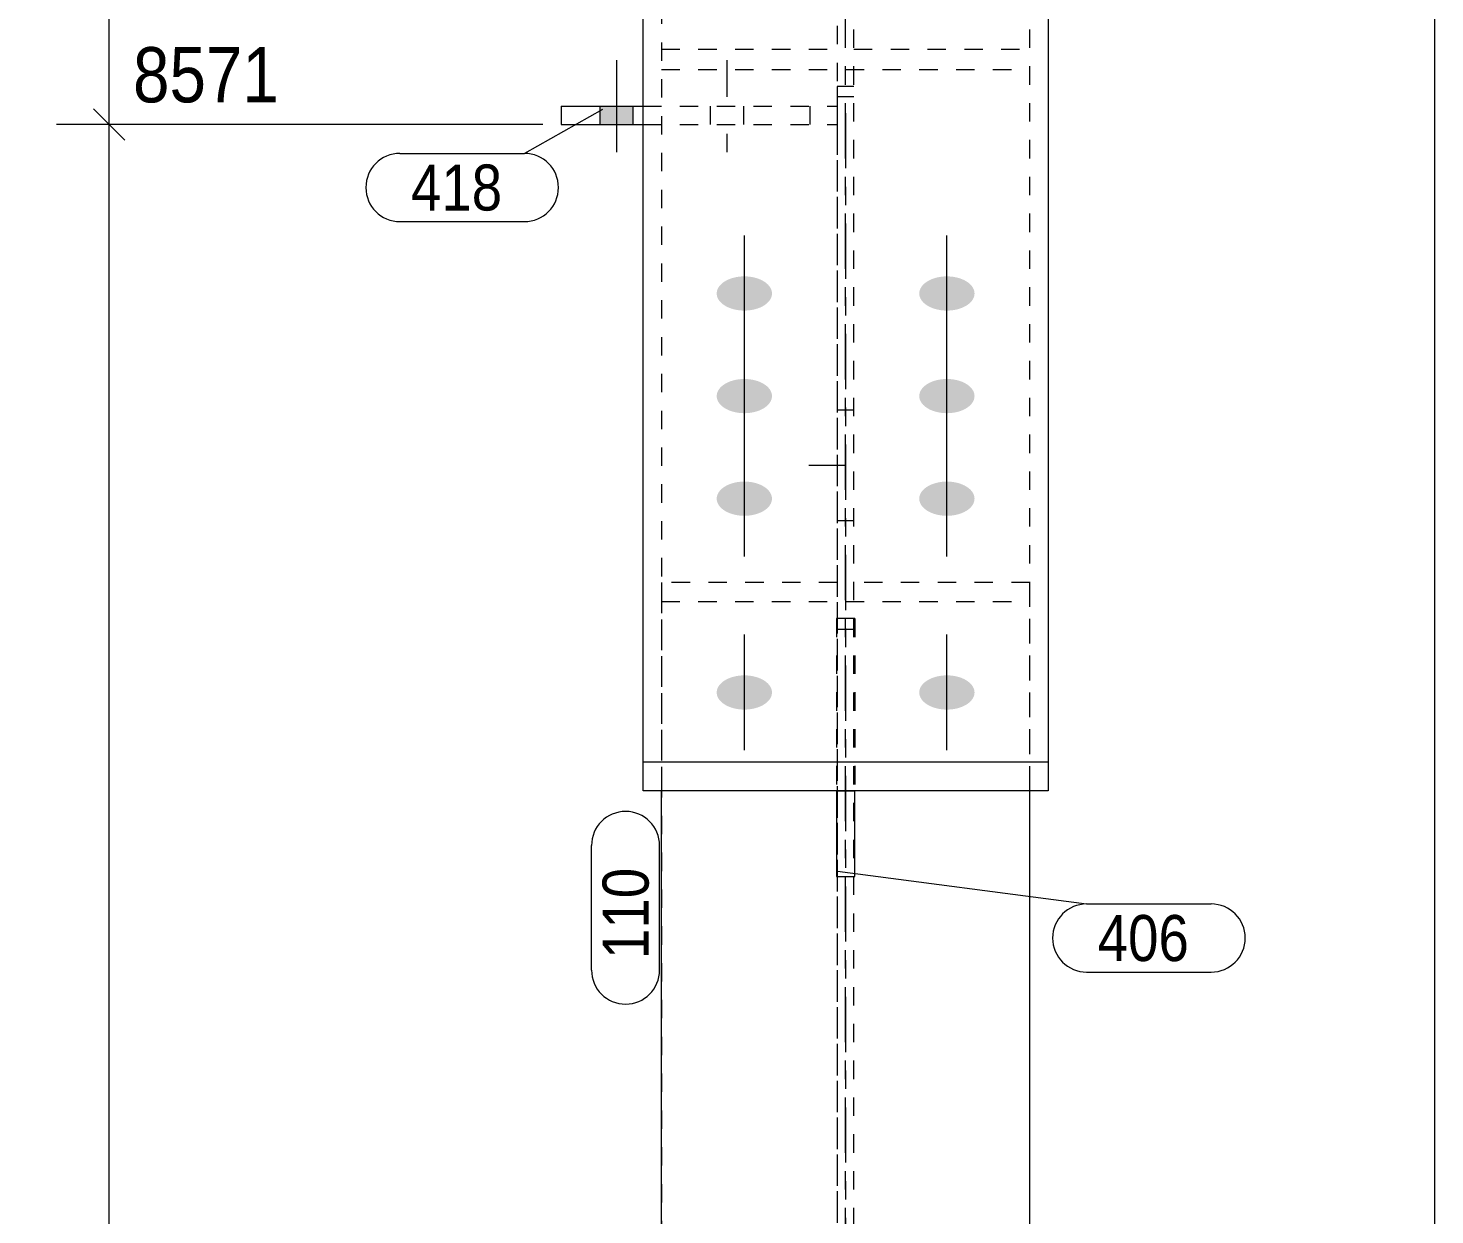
# Model space of a CAD drawing. Header units: millimetres. Extents: x 2 to 579, y 1 to 825.
# Drawn here: x 71.6 to 148, y 626.7 to 691.2 of the extents above; entities that cross this region are included whole.
import ezdxf

# ---------------------------------------------------------------- set-up
doc = ezdxf.new("R2010")
doc.units = ezdxf.units.MM
for name, pattern in [('XKITLINE00', [0]), ('XKITLINE01', [4, 1, -1, 1, -1]), ('XKITLINE02', [4, 2, -2]), ('XKITLINE03', [6, 3, -1, 1, -1])]:
    doc.linetypes.add(name, pattern=pattern)
for name, color, linetype, lineweight in [('Bolt', 3, 'Continuous', 0), ('Dimensions', 7, 'Continuous', 0), ('Part', 2, 'Continuous', 0), ('PartMark', 7, 'Continuous', 0)]:
    doc.layers.add(name, color=color, linetype=linetype, lineweight=lineweight)
doc.styles.add('ARIAL', font='ARIAL.TTF')

# ---------------------------------------------------------------- blocks, each defined once
blk = doc.blocks.new('*A20')
at = {"layer": 'Bolt'}
for points in [[(110.444, 675.848), (110.407, 675.849), (110.371, 675.85), (110.334, 675.852), (110.297, 675.855), (110.261, 675.858), (110.224, 675.861), (110.188, 675.866), (110.152, 675.87), (110.116, 675.876), (110.081, 675.881), (110.046, 675.888), (110.01, 675.895), (109.976, 675.902), (109.941, 675.91), (109.907, 675.919), (109.873, 675.927), (109.84, 675.937), (109.807, 675.947), (109.774, 675.957), (109.742, 675.968), (109.71, 675.98), (109.678, 675.992), (109.648, 676.004), (109.617, 676.017), (109.587, 676.031), (109.558, 676.044), (109.529, 676.059), (109.501, 676.073), (109.474, 676.088), (109.447, 676.104), (109.42, 676.12), (109.395, 676.136), (109.37, 676.153), (109.345, 676.17), (109.321, 676.187), (109.298, 676.205), (109.276, 676.223), (109.255, 676.242), (109.234, 676.261), (109.214, 676.28), (109.194, 676.299), (109.176, 676.319), (109.158, 676.339), (109.141, 676.359), (109.125, 676.379), (109.11, 676.4), (109.095, 676.421), (109.081, 676.442), (109.069, 676.464), (109.057, 676.485), (109.046, 676.507), (109.035, 676.529), (109.026, 676.551), (109.017, 676.573), (109.01, 676.595), (109.003, 676.618), (108.997, 676.64), (108.992, 676.663), (108.988, 676.685), (108.985, 676.708), (108.983, 676.731), (108.981, 676.754), (108.981, 676.776), (108.981, 676.799), (108.983, 676.822), (108.985, 676.845), (108.988, 676.867), (108.992, 676.89), (108.997, 676.913), (109.003, 676.935), (109.01, 676.958), (109.017, 676.98), (109.026, 677.002), (109.035, 677.024), (109.046, 677.046), (109.057, 677.068), (109.069, 677.089), (109.081, 677.111), (109.095, 677.132), (109.11, 677.153), (109.125, 677.174), (109.141, 677.194), (109.158, 677.214), (109.176, 677.234), (109.194, 677.254), (109.214, 677.273), (109.234, 677.292), (109.255, 677.311), (109.276, 677.33), (109.298, 677.348), (109.321, 677.366), (109.345, 677.383), (109.37, 677.4), (109.395, 677.417), (109.42, 677.433), (109.447, 677.449), (109.474, 677.465), (109.501, 677.48), (109.529, 677.494), (109.558, 677.509), (109.587, 677.522), (109.617, 677.536), (109.648, 677.549), (109.678, 677.561), (109.71, 677.573), (109.742, 677.584), (109.774, 677.595), (109.807, 677.606), (109.84, 677.616), (109.873, 677.625), (109.907, 677.634), (109.941, 677.643), (109.976, 677.651), (110.01, 677.658), (110.046, 677.665), (110.081, 677.671), (110.116, 677.677), (110.152, 677.683), (110.188, 677.687), (110.224, 677.691), (110.261, 677.695), (110.297, 677.698), (110.334, 677.701), (110.371, 677.703), (110.407, 677.704), (110.444, 677.705), (110.481, 677.705), (110.518, 677.705), (110.555, 677.704), (110.591, 677.703), (110.628, 677.701), (110.665, 677.698), (110.701, 677.695), (110.737, 677.691), (110.774, 677.687), (110.81, 677.683), (110.845, 677.677), (110.881, 677.671), (110.916, 677.665), (110.951, 677.658), (110.986, 677.651), (111.021, 677.643), (111.055, 677.634), (111.089, 677.625), (111.122, 677.616), (111.155, 677.606), (111.188, 677.595), (111.22, 677.584), (111.252, 677.573), (111.283, 677.561), (111.314, 677.549), (111.345, 677.536), (111.374, 677.522), (111.404, 677.509), (111.433, 677.494), (111.461, 677.48), (111.488, 677.465), (111.515, 677.449), (111.542, 677.433), (111.567, 677.417), (111.592, 677.4), (111.617, 677.383), (111.64, 677.366), (111.663, 677.348), (111.686, 677.33), (111.707, 677.311), (111.728, 677.292), (111.748, 677.273), (111.768, 677.254), (111.786, 677.234), (111.804, 677.214), (111.821, 677.194), (111.837, 677.174), (111.852, 677.153), (111.867, 677.132), (111.88, 677.111), (111.893, 677.089), (111.905, 677.068), (111.916, 677.046), (111.927, 677.024), (111.936, 677.002), (111.944, 676.98), (111.952, 676.958), (111.959, 676.935), (111.965, 676.913), (111.97, 676.89), (111.974, 676.867), (111.977, 676.845), (111.979, 676.822), (111.98, 676.799), (111.981, 676.776), (111.98, 676.754), (111.979, 676.731), (111.977, 676.708), (111.974, 676.685), (111.97, 676.663), (111.965, 676.64), (111.959, 676.618), (111.952, 676.595), (111.944, 676.573), (111.936, 676.551), (111.927, 676.529), (111.916, 676.507), (111.905, 676.485), (111.893, 676.464), (111.88, 676.442), (111.867, 676.421), (111.852, 676.4), (111.837, 676.379), (111.821, 676.359), (111.804, 676.339), (111.786, 676.319), (111.768, 676.299), (111.748, 676.28), (111.728, 676.261), (111.707, 676.242), (111.686, 676.223), (111.663, 676.205), (111.64, 676.187), (111.617, 676.17), (111.592, 676.153), (111.567, 676.136), (111.542, 676.12), (111.515, 676.104), (111.488, 676.088), (111.461, 676.073), (111.433, 676.059), (111.404, 676.044), (111.374, 676.031), (111.345, 676.017), (111.314, 676.004), (111.283, 675.992), (111.252, 675.98), (111.22, 675.968), (111.188, 675.957), (111.155, 675.947), (111.122, 675.937), (111.089, 675.927), (111.055, 675.919), (111.021, 675.91), (110.986, 675.902), (110.951, 675.895), (110.916, 675.888), (110.881, 675.881), (110.845, 675.876), (110.81, 675.87), (110.774, 675.866), (110.737, 675.861), (110.701, 675.858), (110.665, 675.855), (110.628, 675.852), (110.591, 675.85), (110.555, 675.849), (110.518, 675.848), (110.481, 675.848)], [(121.444, 675.848), (121.407, 675.849), (121.371, 675.85), (121.334, 675.852), (121.297, 675.855), (121.261, 675.858), (121.224, 675.861), (121.188, 675.866), (121.152, 675.87), (121.116, 675.876), (121.081, 675.881), (121.046, 675.888), (121.01, 675.895), (120.976, 675.902), (120.941, 675.91), (120.907, 675.919), (120.873, 675.927), (120.84, 675.937), (120.807, 675.947), (120.774, 675.957), (120.742, 675.968), (120.71, 675.98), (120.678, 675.992), (120.648, 676.004), (120.617, 676.017), (120.587, 676.031), (120.558, 676.044), (120.529, 676.059), (120.501, 676.073), (120.474, 676.088), (120.447, 676.104), (120.42, 676.12), (120.395, 676.136), (120.37, 676.153), (120.345, 676.17), (120.321, 676.187), (120.298, 676.205), (120.276, 676.223), (120.255, 676.242), (120.234, 676.261), (120.214, 676.28), (120.194, 676.299), (120.176, 676.319), (120.158, 676.339), (120.141, 676.359), (120.125, 676.379), (120.11, 676.4), (120.095, 676.421), (120.081, 676.442), (120.069, 676.464), (120.057, 676.485), (120.046, 676.507), (120.035, 676.529), (120.026, 676.551), (120.017, 676.573), (120.01, 676.595), (120.003, 676.618), (119.997, 676.64), (119.992, 676.663), (119.988, 676.685), (119.985, 676.708), (119.983, 676.731), (119.981, 676.754), (119.981, 676.776), (119.981, 676.799), (119.983, 676.822), (119.985, 676.845), (119.988, 676.867), (119.992, 676.89), (119.997, 676.913), (120.003, 676.935), (120.01, 676.958), (120.017, 676.98), (120.026, 677.002), (120.035, 677.024), (120.046, 677.046), (120.057, 677.068), (120.069, 677.089), (120.081, 677.111), (120.095, 677.132), (120.11, 677.153), (120.125, 677.174), (120.141, 677.194), (120.158, 677.214), (120.176, 677.234), (120.194, 677.254), (120.214, 677.273), (120.234, 677.292), (120.255, 677.311), (120.276, 677.33), (120.298, 677.348), (120.321, 677.366), (120.345, 677.383), (120.37, 677.4), (120.395, 677.417), (120.42, 677.433), (120.447, 677.449), (120.474, 677.465), (120.501, 677.48), (120.529, 677.494), (120.558, 677.509), (120.587, 677.522), (120.617, 677.536), (120.648, 677.549), (120.678, 677.561), (120.71, 677.573), (120.742, 677.584), (120.774, 677.595), (120.807, 677.606), (120.84, 677.616), (120.873, 677.625), (120.907, 677.634), (120.941, 677.643), (120.976, 677.651), (121.01, 677.658), (121.046, 677.665), (121.081, 677.671), (121.116, 677.677), (121.152, 677.683), (121.188, 677.687), (121.224, 677.691), (121.261, 677.695), (121.297, 677.698), (121.334, 677.701), (121.371, 677.703), (121.407, 677.704), (121.444, 677.705), (121.481, 677.705), (121.518, 677.705), (121.555, 677.704), (121.591, 677.703), (121.628, 677.701), (121.665, 677.698), (121.701, 677.695), (121.737, 677.691), (121.774, 677.687), (121.81, 677.683), (121.845, 677.677), (121.881, 677.671), (121.916, 677.665), (121.951, 677.658), (121.986, 677.651), (122.021, 677.643), (122.055, 677.634), (122.089, 677.625), (122.122, 677.616), (122.155, 677.606), (122.188, 677.595), (122.22, 677.584), (122.252, 677.573), (122.283, 677.561), (122.314, 677.549), (122.345, 677.536), (122.374, 677.522), (122.404, 677.509), (122.433, 677.494), (122.461, 677.48), (122.488, 677.465), (122.515, 677.449), (122.542, 677.433), (122.567, 677.417), (122.592, 677.4), (122.617, 677.383), (122.64, 677.366), (122.663, 677.348), (122.686, 677.33), (122.707, 677.311), (122.728, 677.292), (122.748, 677.273), (122.768, 677.254), (122.786, 677.234), (122.804, 677.214), (122.821, 677.194), (122.837, 677.174), (122.852, 677.153), (122.867, 677.132), (122.88, 677.111), (122.893, 677.089), (122.905, 677.068), (122.916, 677.046), (122.927, 677.024), (122.936, 677.002), (122.944, 676.98), (122.952, 676.958), (122.959, 676.935), (122.965, 676.913), (122.97, 676.89), (122.974, 676.867), (122.977, 676.845), (122.979, 676.822), (122.98, 676.799), (122.981, 676.776), (122.98, 676.754), (122.979, 676.731), (122.977, 676.708), (122.974, 676.685), (122.97, 676.663), (122.965, 676.64), (122.959, 676.618), (122.952, 676.595), (122.944, 676.573), (122.936, 676.551), (122.927, 676.529), (122.916, 676.507), (122.905, 676.485), (122.893, 676.464), (122.88, 676.442), (122.867, 676.421), (122.852, 676.4), (122.837, 676.379), (122.821, 676.359), (122.804, 676.339), (122.786, 676.319), (122.768, 676.299), (122.748, 676.28), (122.728, 676.261), (122.707, 676.242), (122.686, 676.223), (122.663, 676.205), (122.64, 676.187), (122.617, 676.17), (122.592, 676.153), (122.567, 676.136), (122.542, 676.12), (122.515, 676.104), (122.488, 676.088), (122.461, 676.073), (122.433, 676.059), (122.404, 676.044), (122.374, 676.031), (122.345, 676.017), (122.314, 676.004), (122.283, 675.992), (122.252, 675.98), (122.22, 675.968), (122.188, 675.957), (122.155, 675.947), (122.122, 675.937), (122.089, 675.927), (122.055, 675.919), (122.021, 675.91), (121.986, 675.902), (121.951, 675.895), (121.916, 675.888), (121.881, 675.881), (121.845, 675.876), (121.81, 675.87), (121.774, 675.866), (121.737, 675.861), (121.701, 675.858), (121.665, 675.855), (121.628, 675.852), (121.591, 675.85), (121.555, 675.849), (121.518, 675.848), (121.481, 675.848)], [(110.444, 670.276), (110.407, 670.277), (110.371, 670.278), (110.334, 670.28), (110.297, 670.283), (110.261, 670.286), (110.224, 670.29), (110.188, 670.294), (110.152, 670.299), (110.116, 670.304), (110.081, 670.31), (110.046, 670.316), (110.01, 670.323), (109.976, 670.33), (109.941, 670.338), (109.907, 670.347), (109.873, 670.356), (109.84, 670.365), (109.807, 670.375), (109.774, 670.386), (109.742, 670.397), (109.71, 670.408), (109.678, 670.42), (109.648, 670.432), (109.617, 670.445), (109.587, 670.459), (109.558, 670.473), (109.529, 670.487), (109.501, 670.501), (109.474, 670.517), (109.447, 670.532), (109.42, 670.548), (109.395, 670.564), (109.37, 670.581), (109.345, 670.598), (109.321, 670.615), (109.298, 670.633), (109.276, 670.651), (109.255, 670.67), (109.234, 670.689), (109.214, 670.708), (109.194, 670.727), (109.176, 670.747), (109.158, 670.767), (109.141, 670.787), (109.125, 670.808), (109.11, 670.828), (109.095, 670.849), (109.081, 670.87), (109.069, 670.892), (109.057, 670.913), (109.046, 670.935), (109.035, 670.957), (109.026, 670.979), (109.017, 671.001), (109.01, 671.023), (109.003, 671.046), (108.997, 671.068), (108.992, 671.091), (108.988, 671.114), (108.985, 671.136), (108.983, 671.159), (108.981, 671.182), (108.981, 671.205), (108.981, 671.227), (108.983, 671.25), (108.985, 671.273), (108.988, 671.296), (108.992, 671.318), (108.997, 671.341), (109.003, 671.363), (109.01, 671.386), (109.017, 671.408), (109.026, 671.43), (109.035, 671.452), (109.046, 671.474), (109.057, 671.496), (109.069, 671.517), (109.081, 671.539), (109.095, 671.56), (109.11, 671.581), (109.125, 671.602), (109.141, 671.622), (109.158, 671.642), (109.176, 671.662), (109.194, 671.682), (109.214, 671.701), (109.234, 671.721), (109.255, 671.739), (109.276, 671.758), (109.298, 671.776), (109.321, 671.794), (109.345, 671.811), (109.37, 671.828), (109.395, 671.845), (109.42, 671.861), (109.447, 671.877), (109.474, 671.893), (109.501, 671.908), (109.529, 671.922), (109.558, 671.937), (109.587, 671.95), (109.617, 671.964), (109.648, 671.977), (109.678, 671.989), (109.71, 672.001), (109.742, 672.013), (109.774, 672.024), (109.807, 672.034), (109.84, 672.044), (109.873, 672.054), (109.907, 672.063), (109.941, 672.071), (109.976, 672.079), (110.01, 672.086), (110.046, 672.093), (110.081, 672.1), (110.116, 672.105), (110.152, 672.111), (110.188, 672.115), (110.224, 672.12), (110.261, 672.123), (110.297, 672.126), (110.334, 672.129), (110.371, 672.131), (110.407, 672.132), (110.444, 672.133), (110.481, 672.133), (110.518, 672.133), (110.555, 672.132), (110.591, 672.131), (110.628, 672.129), (110.665, 672.126), (110.701, 672.123), (110.737, 672.12), (110.774, 672.115), (110.81, 672.111), (110.845, 672.105), (110.881, 672.1), (110.916, 672.093), (110.951, 672.086), (110.986, 672.079), (111.021, 672.071), (111.055, 672.063), (111.089, 672.054), (111.122, 672.044), (111.155, 672.034), (111.188, 672.024), (111.22, 672.013), (111.252, 672.001), (111.283, 671.989), (111.314, 671.977), (111.345, 671.964), (111.374, 671.95), (111.404, 671.937), (111.433, 671.922), (111.461, 671.908), (111.488, 671.893), (111.515, 671.877), (111.542, 671.861), (111.567, 671.845), (111.592, 671.828), (111.617, 671.811), (111.64, 671.794), (111.663, 671.776), (111.686, 671.758), (111.707, 671.739), (111.728, 671.721), (111.748, 671.701), (111.768, 671.682), (111.786, 671.662), (111.804, 671.642), (111.821, 671.622), (111.837, 671.602), (111.852, 671.581), (111.867, 671.56), (111.88, 671.539), (111.893, 671.517), (111.905, 671.496), (111.916, 671.474), (111.927, 671.452), (111.936, 671.43), (111.944, 671.408), (111.952, 671.386), (111.959, 671.363), (111.965, 671.341), (111.97, 671.318), (111.974, 671.296), (111.977, 671.273), (111.979, 671.25), (111.98, 671.227), (111.981, 671.205), (111.98, 671.182), (111.979, 671.159), (111.977, 671.136), (111.974, 671.114), (111.97, 671.091), (111.965, 671.068), (111.959, 671.046), (111.952, 671.023), (111.944, 671.001), (111.936, 670.979), (111.927, 670.957), (111.916, 670.935), (111.905, 670.913), (111.893, 670.892), (111.88, 670.87), (111.867, 670.849), (111.852, 670.828), (111.837, 670.808), (111.821, 670.787), (111.804, 670.767), (111.786, 670.747), (111.768, 670.727), (111.748, 670.708), (111.728, 670.689), (111.707, 670.67), (111.686, 670.651), (111.663, 670.633), (111.64, 670.615), (111.617, 670.598), (111.592, 670.581), (111.567, 670.564), (111.542, 670.548), (111.515, 670.532), (111.488, 670.517), (111.461, 670.501), (111.433, 670.487), (111.404, 670.473), (111.374, 670.459), (111.345, 670.445), (111.314, 670.432), (111.283, 670.42), (111.252, 670.408), (111.22, 670.397), (111.188, 670.386), (111.155, 670.375), (111.122, 670.365), (111.089, 670.356), (111.055, 670.347), (111.021, 670.338), (110.986, 670.33), (110.951, 670.323), (110.916, 670.316), (110.881, 670.31), (110.845, 670.304), (110.81, 670.299), (110.774, 670.294), (110.737, 670.29), (110.701, 670.286), (110.665, 670.283), (110.628, 670.28), (110.591, 670.278), (110.555, 670.277), (110.518, 670.276), (110.481, 670.276)], [(121.444, 670.276), (121.407, 670.277), (121.371, 670.278), (121.334, 670.28), (121.297, 670.283), (121.261, 670.286), (121.224, 670.29), (121.188, 670.294), (121.152, 670.299), (121.116, 670.304), (121.081, 670.31), (121.046, 670.316), (121.01, 670.323), (120.976, 670.33), (120.941, 670.338), (120.907, 670.347), (120.873, 670.356), (120.84, 670.365), (120.807, 670.375), (120.774, 670.386), (120.742, 670.397), (120.71, 670.408), (120.678, 670.42), (120.648, 670.432), (120.617, 670.445), (120.587, 670.459), (120.558, 670.473), (120.529, 670.487), (120.501, 670.501), (120.474, 670.517), (120.447, 670.532), (120.42, 670.548), (120.395, 670.564), (120.37, 670.581), (120.345, 670.598), (120.321, 670.615), (120.298, 670.633), (120.276, 670.651), (120.255, 670.67), (120.234, 670.689), (120.214, 670.708), (120.194, 670.727), (120.176, 670.747), (120.158, 670.767), (120.141, 670.787), (120.125, 670.808), (120.11, 670.828), (120.095, 670.849), (120.081, 670.87), (120.069, 670.892), (120.057, 670.913), (120.046, 670.935), (120.035, 670.957), (120.026, 670.979), (120.017, 671.001), (120.01, 671.023), (120.003, 671.046), (119.997, 671.068), (119.992, 671.091), (119.988, 671.114), (119.985, 671.136), (119.983, 671.159), (119.981, 671.182), (119.981, 671.205), (119.981, 671.227), (119.983, 671.25), (119.985, 671.273), (119.988, 671.296), (119.992, 671.318), (119.997, 671.341), (120.003, 671.363), (120.01, 671.386), (120.017, 671.408), (120.026, 671.43), (120.035, 671.452), (120.046, 671.474), (120.057, 671.496), (120.069, 671.517), (120.081, 671.539), (120.095, 671.56), (120.11, 671.581), (120.125, 671.602), (120.141, 671.622), (120.158, 671.642), (120.176, 671.662), (120.194, 671.682), (120.214, 671.701), (120.234, 671.721), (120.255, 671.739), (120.276, 671.758), (120.298, 671.776), (120.321, 671.794), (120.345, 671.811), (120.37, 671.828), (120.395, 671.845), (120.42, 671.861), (120.447, 671.877), (120.474, 671.893), (120.501, 671.908), (120.529, 671.922), (120.558, 671.937), (120.587, 671.95), (120.617, 671.964), (120.648, 671.977), (120.678, 671.989), (120.71, 672.001), (120.742, 672.013), (120.774, 672.024), (120.807, 672.034), (120.84, 672.044), (120.873, 672.054), (120.907, 672.063), (120.941, 672.071), (120.976, 672.079), (121.01, 672.086), (121.046, 672.093), (121.081, 672.1), (121.116, 672.105), (121.152, 672.111), (121.188, 672.115), (121.224, 672.12), (121.261, 672.123), (121.297, 672.126), (121.334, 672.129), (121.371, 672.131), (121.407, 672.132), (121.444, 672.133), (121.481, 672.133), (121.518, 672.133), (121.555, 672.132), (121.591, 672.131), (121.628, 672.129), (121.665, 672.126), (121.701, 672.123), (121.737, 672.12), (121.774, 672.115), (121.81, 672.111), (121.845, 672.105), (121.881, 672.1), (121.916, 672.093), (121.951, 672.086), (121.986, 672.079), (122.021, 672.071), (122.055, 672.063), (122.089, 672.054), (122.122, 672.044), (122.155, 672.034), (122.188, 672.024), (122.22, 672.013), (122.252, 672.001), (122.283, 671.989), (122.314, 671.977), (122.345, 671.964), (122.374, 671.95), (122.404, 671.937), (122.433, 671.922), (122.461, 671.908), (122.488, 671.893), (122.515, 671.877), (122.542, 671.861), (122.567, 671.845), (122.592, 671.828), (122.617, 671.811), (122.64, 671.794), (122.663, 671.776), (122.686, 671.758), (122.707, 671.739), (122.728, 671.721), (122.748, 671.701), (122.768, 671.682), (122.786, 671.662), (122.804, 671.642), (122.821, 671.622), (122.837, 671.602), (122.852, 671.581), (122.867, 671.56), (122.88, 671.539), (122.893, 671.517), (122.905, 671.496), (122.916, 671.474), (122.927, 671.452), (122.936, 671.43), (122.944, 671.408), (122.952, 671.386), (122.959, 671.363), (122.965, 671.341), (122.97, 671.318), (122.974, 671.296), (122.977, 671.273), (122.979, 671.25), (122.98, 671.227), (122.981, 671.205), (122.98, 671.182), (122.979, 671.159), (122.977, 671.136), (122.974, 671.114), (122.97, 671.091), (122.965, 671.068), (122.959, 671.046), (122.952, 671.023), (122.944, 671.001), (122.936, 670.979), (122.927, 670.957), (122.916, 670.935), (122.905, 670.913), (122.893, 670.892), (122.88, 670.87), (122.867, 670.849), (122.852, 670.828), (122.837, 670.808), (122.821, 670.787), (122.804, 670.767), (122.786, 670.747), (122.768, 670.727), (122.748, 670.708), (122.728, 670.689), (122.707, 670.67), (122.686, 670.651), (122.663, 670.633), (122.64, 670.615), (122.617, 670.598), (122.592, 670.581), (122.567, 670.564), (122.542, 670.548), (122.515, 670.532), (122.488, 670.517), (122.461, 670.501), (122.433, 670.487), (122.404, 670.473), (122.374, 670.459), (122.345, 670.445), (122.314, 670.432), (122.283, 670.42), (122.252, 670.408), (122.22, 670.397), (122.188, 670.386), (122.155, 670.375), (122.122, 670.365), (122.089, 670.356), (122.055, 670.347), (122.021, 670.338), (121.986, 670.33), (121.951, 670.323), (121.916, 670.316), (121.881, 670.31), (121.845, 670.304), (121.81, 670.299), (121.774, 670.294), (121.737, 670.29), (121.701, 670.286), (121.665, 670.283), (121.628, 670.28), (121.591, 670.278), (121.555, 670.277), (121.518, 670.276), (121.481, 670.276)], [(110.444, 664.704), (110.407, 664.705), (110.371, 664.707), (110.334, 664.709), (110.297, 664.711), (110.261, 664.714), (110.224, 664.718), (110.188, 664.722), (110.152, 664.727), (110.116, 664.732), (110.081, 664.738), (110.046, 664.744), (110.01, 664.751), (109.976, 664.758), (109.941, 664.766), (109.907, 664.775), (109.873, 664.784), (109.84, 664.793), (109.807, 664.803), (109.774, 664.814), (109.742, 664.825), (109.71, 664.836), (109.678, 664.848), (109.648, 664.861), (109.617, 664.873), (109.587, 664.887), (109.558, 664.901), (109.529, 664.915), (109.501, 664.93), (109.474, 664.945), (109.447, 664.96), (109.42, 664.976), (109.395, 664.992), (109.37, 665.009), (109.345, 665.026), (109.321, 665.044), (109.298, 665.061), (109.276, 665.08), (109.255, 665.098), (109.234, 665.117), (109.214, 665.136), (109.194, 665.155), (109.176, 665.175), (109.158, 665.195), (109.141, 665.215), (109.125, 665.236), (109.11, 665.256), (109.095, 665.277), (109.081, 665.299), (109.069, 665.32), (109.057, 665.341), (109.046, 665.363), (109.035, 665.385), (109.026, 665.407), (109.017, 665.429), (109.01, 665.452), (109.003, 665.474), (108.997, 665.496), (108.992, 665.519), (108.988, 665.542), (108.985, 665.564), (108.983, 665.587), (108.981, 665.61), (108.981, 665.633), (108.981, 665.656), (108.983, 665.678), (108.985, 665.701), (108.988, 665.724), (108.992, 665.746), (108.997, 665.769), (109.003, 665.791), (109.01, 665.814), (109.017, 665.836), (109.026, 665.858), (109.035, 665.88), (109.046, 665.902), (109.057, 665.924), (109.069, 665.946), (109.081, 665.967), (109.095, 665.988), (109.11, 666.009), (109.125, 666.03), (109.141, 666.05), (109.158, 666.07), (109.176, 666.09), (109.194, 666.11), (109.214, 666.13), (109.234, 666.149), (109.255, 666.167), (109.276, 666.186), (109.298, 666.204), (109.321, 666.222), (109.345, 666.239), (109.37, 666.256), (109.395, 666.273), (109.42, 666.289), (109.447, 666.305), (109.474, 666.321), (109.501, 666.336), (109.529, 666.351), (109.558, 666.365), (109.587, 666.379), (109.617, 666.392), (109.648, 666.405), (109.678, 666.417), (109.71, 666.429), (109.742, 666.441), (109.774, 666.452), (109.807, 666.462), (109.84, 666.472), (109.873, 666.482), (109.907, 666.491), (109.941, 666.499), (109.976, 666.507), (110.01, 666.514), (110.046, 666.521), (110.081, 666.528), (110.116, 666.534), (110.152, 666.539), (110.188, 666.544), (110.224, 666.548), (110.261, 666.551), (110.297, 666.554), (110.334, 666.557), (110.371, 666.559), (110.407, 666.56), (110.444, 666.561), (110.481, 666.561), (110.518, 666.561), (110.555, 666.56), (110.591, 666.559), (110.628, 666.557), (110.665, 666.554), (110.701, 666.551), (110.737, 666.548), (110.774, 666.544), (110.81, 666.539), (110.845, 666.534), (110.881, 666.528), (110.916, 666.521), (110.951, 666.514), (110.986, 666.507), (111.021, 666.499), (111.055, 666.491), (111.089, 666.482), (111.122, 666.472), (111.155, 666.462), (111.188, 666.452), (111.22, 666.441), (111.252, 666.429), (111.283, 666.417), (111.314, 666.405), (111.345, 666.392), (111.374, 666.379), (111.404, 666.365), (111.433, 666.351), (111.461, 666.336), (111.488, 666.321), (111.515, 666.305), (111.542, 666.289), (111.567, 666.273), (111.592, 666.256), (111.617, 666.239), (111.64, 666.222), (111.663, 666.204), (111.686, 666.186), (111.707, 666.167), (111.728, 666.149), (111.748, 666.13), (111.768, 666.11), (111.786, 666.09), (111.804, 666.07), (111.821, 666.05), (111.837, 666.03), (111.852, 666.009), (111.867, 665.988), (111.88, 665.967), (111.893, 665.946), (111.905, 665.924), (111.916, 665.902), (111.927, 665.88), (111.936, 665.858), (111.944, 665.836), (111.952, 665.814), (111.959, 665.791), (111.965, 665.769), (111.97, 665.746), (111.974, 665.724), (111.977, 665.701), (111.979, 665.678), (111.98, 665.656), (111.981, 665.633), (111.98, 665.61), (111.979, 665.587), (111.977, 665.564), (111.974, 665.542), (111.97, 665.519), (111.965, 665.496), (111.959, 665.474), (111.952, 665.452), (111.944, 665.429), (111.936, 665.407), (111.927, 665.385), (111.916, 665.363), (111.905, 665.341), (111.893, 665.32), (111.88, 665.299), (111.867, 665.277), (111.852, 665.256), (111.837, 665.236), (111.821, 665.215), (111.804, 665.195), (111.786, 665.175), (111.768, 665.155), (111.748, 665.136), (111.728, 665.117), (111.707, 665.098), (111.686, 665.08), (111.663, 665.061), (111.64, 665.044), (111.617, 665.026), (111.592, 665.009), (111.567, 664.992), (111.542, 664.976), (111.515, 664.96), (111.488, 664.945), (111.461, 664.93), (111.433, 664.915), (111.404, 664.901), (111.374, 664.887), (111.345, 664.873), (111.314, 664.861), (111.283, 664.848), (111.252, 664.836), (111.22, 664.825), (111.188, 664.814), (111.155, 664.803), (111.122, 664.793), (111.089, 664.784), (111.055, 664.775), (111.021, 664.766), (110.986, 664.758), (110.951, 664.751), (110.916, 664.744), (110.881, 664.738), (110.845, 664.732), (110.81, 664.727), (110.774, 664.722), (110.737, 664.718), (110.701, 664.714), (110.665, 664.711), (110.628, 664.709), (110.591, 664.707), (110.555, 664.705), (110.518, 664.704), (110.481, 664.704)], [(121.444, 664.704), (121.407, 664.705), (121.371, 664.707), (121.334, 664.709), (121.297, 664.711), (121.261, 664.714), (121.224, 664.718), (121.188, 664.722), (121.152, 664.727), (121.116, 664.732), (121.081, 664.738), (121.046, 664.744), (121.01, 664.751), (120.976, 664.758), (120.941, 664.766), (120.907, 664.775), (120.873, 664.784), (120.84, 664.793), (120.807, 664.803), (120.774, 664.814), (120.742, 664.825), (120.71, 664.836), (120.678, 664.848), (120.648, 664.861), (120.617, 664.873), (120.587, 664.887), (120.558, 664.901), (120.529, 664.915), (120.501, 664.93), (120.474, 664.945), (120.447, 664.96), (120.42, 664.976), (120.395, 664.992), (120.37, 665.009), (120.345, 665.026), (120.321, 665.044), (120.298, 665.061), (120.276, 665.08), (120.255, 665.098), (120.234, 665.117), (120.214, 665.136), (120.194, 665.155), (120.176, 665.175), (120.158, 665.195), (120.141, 665.215), (120.125, 665.236), (120.11, 665.256), (120.095, 665.277), (120.081, 665.299), (120.069, 665.32), (120.057, 665.341), (120.046, 665.363), (120.035, 665.385), (120.026, 665.407), (120.017, 665.429), (120.01, 665.452), (120.003, 665.474), (119.997, 665.496), (119.992, 665.519), (119.988, 665.542), (119.985, 665.564), (119.983, 665.587), (119.981, 665.61), (119.981, 665.633), (119.981, 665.656), (119.983, 665.678), (119.985, 665.701), (119.988, 665.724), (119.992, 665.746), (119.997, 665.769), (120.003, 665.791), (120.01, 665.814), (120.017, 665.836), (120.026, 665.858), (120.035, 665.88), (120.046, 665.902), (120.057, 665.924), (120.069, 665.946), (120.081, 665.967), (120.095, 665.988), (120.11, 666.009), (120.125, 666.03), (120.141, 666.05), (120.158, 666.07), (120.176, 666.09), (120.194, 666.11), (120.214, 666.13), (120.234, 666.149), (120.255, 666.167), (120.276, 666.186), (120.298, 666.204), (120.321, 666.222), (120.345, 666.239), (120.37, 666.256), (120.395, 666.273), (120.42, 666.289), (120.447, 666.305), (120.474, 666.321), (120.501, 666.336), (120.529, 666.351), (120.558, 666.365), (120.587, 666.379), (120.617, 666.392), (120.648, 666.405), (120.678, 666.417), (120.71, 666.429), (120.742, 666.441), (120.774, 666.452), (120.807, 666.462), (120.84, 666.472), (120.873, 666.482), (120.907, 666.491), (120.941, 666.499), (120.976, 666.507), (121.01, 666.514), (121.046, 666.521), (121.081, 666.528), (121.116, 666.534), (121.152, 666.539), (121.188, 666.544), (121.224, 666.548), (121.261, 666.551), (121.297, 666.554), (121.334, 666.557), (121.371, 666.559), (121.407, 666.56), (121.444, 666.561), (121.481, 666.561), (121.518, 666.561), (121.555, 666.56), (121.591, 666.559), (121.628, 666.557), (121.665, 666.554), (121.701, 666.551), (121.737, 666.548), (121.774, 666.544), (121.81, 666.539), (121.845, 666.534), (121.881, 666.528), (121.916, 666.521), (121.951, 666.514), (121.986, 666.507), (122.021, 666.499), (122.055, 666.491), (122.089, 666.482), (122.122, 666.472), (122.155, 666.462), (122.188, 666.452), (122.22, 666.441), (122.252, 666.429), (122.283, 666.417), (122.314, 666.405), (122.345, 666.392), (122.374, 666.379), (122.404, 666.365), (122.433, 666.351), (122.461, 666.336), (122.488, 666.321), (122.515, 666.305), (122.542, 666.289), (122.567, 666.273), (122.592, 666.256), (122.617, 666.239), (122.64, 666.222), (122.663, 666.204), (122.686, 666.186), (122.707, 666.167), (122.728, 666.149), (122.748, 666.13), (122.768, 666.11), (122.786, 666.09), (122.804, 666.07), (122.821, 666.05), (122.837, 666.03), (122.852, 666.009), (122.867, 665.988), (122.88, 665.967), (122.893, 665.946), (122.905, 665.924), (122.916, 665.902), (122.927, 665.88), (122.936, 665.858), (122.944, 665.836), (122.952, 665.814), (122.959, 665.791), (122.965, 665.769), (122.97, 665.746), (122.974, 665.724), (122.977, 665.701), (122.979, 665.678), (122.98, 665.656), (122.981, 665.633), (122.98, 665.61), (122.979, 665.587), (122.977, 665.564), (122.974, 665.542), (122.97, 665.519), (122.965, 665.496), (122.959, 665.474), (122.952, 665.452), (122.944, 665.429), (122.936, 665.407), (122.927, 665.385), (122.916, 665.363), (122.905, 665.341), (122.893, 665.32), (122.88, 665.299), (122.867, 665.277), (122.852, 665.256), (122.837, 665.236), (122.821, 665.215), (122.804, 665.195), (122.786, 665.175), (122.768, 665.155), (122.748, 665.136), (122.728, 665.117), (122.707, 665.098), (122.686, 665.08), (122.663, 665.061), (122.64, 665.044), (122.617, 665.026), (122.592, 665.009), (122.567, 664.992), (122.542, 664.976), (122.515, 664.96), (122.488, 664.945), (122.461, 664.93), (122.433, 664.915), (122.404, 664.901), (122.374, 664.887), (122.345, 664.873), (122.314, 664.861), (122.283, 664.848), (122.252, 664.836), (122.22, 664.825), (122.188, 664.814), (122.155, 664.803), (122.122, 664.793), (122.089, 664.784), (122.055, 664.775), (122.021, 664.766), (121.986, 664.758), (121.951, 664.751), (121.916, 664.744), (121.881, 664.738), (121.845, 664.732), (121.81, 664.727), (121.774, 664.722), (121.737, 664.718), (121.701, 664.714), (121.665, 664.711), (121.628, 664.709), (121.591, 664.707), (121.555, 664.705), (121.518, 664.704), (121.481, 664.704)], [(110.444, 654.18), (110.407, 654.181), (110.371, 654.182), (110.334, 654.184), (110.297, 654.186), (110.261, 654.189), (110.224, 654.193), (110.188, 654.197), (110.152, 654.202), (110.116, 654.207), (110.081, 654.213), (110.046, 654.219), (110.01, 654.226), (109.976, 654.234), (109.941, 654.242), (109.907, 654.25), (109.873, 654.259), (109.84, 654.269), (109.807, 654.279), (109.774, 654.289), (109.742, 654.3), (109.71, 654.312), (109.678, 654.324), (109.648, 654.336), (109.617, 654.349), (109.587, 654.362), (109.558, 654.376), (109.529, 654.39), (109.501, 654.405), (109.474, 654.42), (109.447, 654.436), (109.42, 654.451), (109.395, 654.468), (109.37, 654.484), (109.345, 654.502), (109.321, 654.519), (109.298, 654.537), (109.276, 654.555), (109.255, 654.573), (109.234, 654.592), (109.214, 654.611), (109.194, 654.631), (109.176, 654.65), (109.158, 654.67), (109.141, 654.691), (109.125, 654.711), (109.11, 654.732), (109.095, 654.753), (109.081, 654.774), (109.069, 654.795), (109.057, 654.817), (109.046, 654.838), (109.035, 654.86), (109.026, 654.882), (109.017, 654.905), (109.01, 654.927), (109.003, 654.949), (108.997, 654.972), (108.992, 654.994), (108.988, 655.017), (108.985, 655.04), (108.983, 655.063), (108.981, 655.085), (108.981, 655.108), (108.981, 655.131), (108.983, 655.154), (108.985, 655.176), (108.988, 655.199), (108.992, 655.222), (108.997, 655.244), (109.003, 655.267), (109.01, 655.289), (109.017, 655.312), (109.026, 655.334), (109.035, 655.356), (109.046, 655.378), (109.057, 655.399), (109.069, 655.421), (109.081, 655.442), (109.095, 655.463), (109.11, 655.484), (109.125, 655.505), (109.141, 655.526), (109.158, 655.546), (109.176, 655.566), (109.194, 655.585), (109.214, 655.605), (109.234, 655.624), (109.255, 655.643), (109.276, 655.661), (109.298, 655.679), (109.321, 655.697), (109.345, 655.715), (109.37, 655.732), (109.395, 655.748), (109.42, 655.765), (109.447, 655.781), (109.474, 655.796), (109.501, 655.811), (109.529, 655.826), (109.558, 655.84), (109.587, 655.854), (109.617, 655.867), (109.648, 655.88), (109.678, 655.893), (109.71, 655.905), (109.742, 655.916), (109.774, 655.927), (109.807, 655.938), (109.84, 655.948), (109.873, 655.957), (109.907, 655.966), (109.941, 655.974), (109.976, 655.982), (110.01, 655.99), (110.046, 655.997), (110.081, 656.003), (110.116, 656.009), (110.152, 656.014), (110.188, 656.019), (110.224, 656.023), (110.261, 656.027), (110.297, 656.03), (110.334, 656.032), (110.371, 656.034), (110.407, 656.036), (110.444, 656.036), (110.481, 656.037), (110.518, 656.036), (110.555, 656.036), (110.591, 656.034), (110.628, 656.032), (110.665, 656.03), (110.701, 656.027), (110.737, 656.023), (110.774, 656.019), (110.81, 656.014), (110.845, 656.009), (110.881, 656.003), (110.916, 655.997), (110.951, 655.99), (110.986, 655.982), (111.021, 655.974), (111.055, 655.966), (111.089, 655.957), (111.122, 655.948), (111.155, 655.938), (111.188, 655.927), (111.22, 655.916), (111.252, 655.905), (111.283, 655.893), (111.314, 655.88), (111.345, 655.867), (111.374, 655.854), (111.404, 655.84), (111.433, 655.826), (111.461, 655.811), (111.488, 655.796), (111.515, 655.781), (111.542, 655.765), (111.567, 655.748), (111.592, 655.732), (111.617, 655.715), (111.64, 655.697), (111.663, 655.679), (111.686, 655.661), (111.707, 655.643), (111.728, 655.624), (111.748, 655.605), (111.768, 655.585), (111.786, 655.566), (111.804, 655.546), (111.821, 655.526), (111.837, 655.505), (111.852, 655.484), (111.867, 655.463), (111.88, 655.442), (111.893, 655.421), (111.905, 655.399), (111.916, 655.378), (111.927, 655.356), (111.936, 655.334), (111.944, 655.312), (111.952, 655.289), (111.959, 655.267), (111.965, 655.244), (111.97, 655.222), (111.974, 655.199), (111.977, 655.176), (111.979, 655.154), (111.98, 655.131), (111.981, 655.108), (111.98, 655.085), (111.979, 655.063), (111.977, 655.04), (111.974, 655.017), (111.97, 654.994), (111.965, 654.972), (111.959, 654.949), (111.952, 654.927), (111.944, 654.905), (111.936, 654.882), (111.927, 654.86), (111.916, 654.838), (111.905, 654.817), (111.893, 654.795), (111.88, 654.774), (111.867, 654.753), (111.852, 654.732), (111.837, 654.711), (111.821, 654.691), (111.804, 654.67), (111.786, 654.65), (111.768, 654.631), (111.748, 654.611), (111.728, 654.592), (111.707, 654.573), (111.686, 654.555), (111.663, 654.537), (111.64, 654.519), (111.617, 654.502), (111.592, 654.484), (111.567, 654.468), (111.542, 654.451), (111.515, 654.436), (111.488, 654.42), (111.461, 654.405), (111.433, 654.39), (111.404, 654.376), (111.374, 654.362), (111.345, 654.349), (111.314, 654.336), (111.283, 654.324), (111.252, 654.312), (111.22, 654.3), (111.188, 654.289), (111.155, 654.279), (111.122, 654.269), (111.089, 654.259), (111.055, 654.25), (111.021, 654.242), (110.986, 654.234), (110.951, 654.226), (110.916, 654.219), (110.881, 654.213), (110.845, 654.207), (110.81, 654.202), (110.774, 654.197), (110.737, 654.193), (110.701, 654.189), (110.665, 654.186), (110.628, 654.184), (110.591, 654.182), (110.555, 654.181), (110.518, 654.18), (110.481, 654.179)], [(121.444, 654.18), (121.407, 654.181), (121.371, 654.182), (121.334, 654.184), (121.297, 654.186), (121.261, 654.189), (121.224, 654.193), (121.188, 654.197), (121.152, 654.202), (121.116, 654.207), (121.081, 654.213), (121.046, 654.219), (121.01, 654.226), (120.976, 654.234), (120.941, 654.242), (120.907, 654.25), (120.873, 654.259), (120.84, 654.269), (120.807, 654.279), (120.774, 654.289), (120.742, 654.3), (120.71, 654.312), (120.678, 654.324), (120.648, 654.336), (120.617, 654.349), (120.587, 654.362), (120.558, 654.376), (120.529, 654.39), (120.501, 654.405), (120.474, 654.42), (120.447, 654.436), (120.42, 654.451), (120.395, 654.468), (120.37, 654.484), (120.345, 654.502), (120.321, 654.519), (120.298, 654.537), (120.276, 654.555), (120.255, 654.573), (120.234, 654.592), (120.214, 654.611), (120.194, 654.631), (120.176, 654.65), (120.158, 654.67), (120.141, 654.691), (120.125, 654.711), (120.11, 654.732), (120.095, 654.753), (120.081, 654.774), (120.069, 654.795), (120.057, 654.817), (120.046, 654.838), (120.035, 654.86), (120.026, 654.882), (120.017, 654.905), (120.01, 654.927), (120.003, 654.949), (119.997, 654.972), (119.992, 654.994), (119.988, 655.017), (119.985, 655.04), (119.983, 655.063), (119.981, 655.085), (119.981, 655.108), (119.981, 655.131), (119.983, 655.154), (119.985, 655.176), (119.988, 655.199), (119.992, 655.222), (119.997, 655.244), (120.003, 655.267), (120.01, 655.289), (120.017, 655.312), (120.026, 655.334), (120.035, 655.356), (120.046, 655.378), (120.057, 655.399), (120.069, 655.421), (120.081, 655.442), (120.095, 655.463), (120.11, 655.484), (120.125, 655.505), (120.141, 655.526), (120.158, 655.546), (120.176, 655.566), (120.194, 655.585), (120.214, 655.605), (120.234, 655.624), (120.255, 655.643), (120.276, 655.661), (120.298, 655.679), (120.321, 655.697), (120.345, 655.715), (120.37, 655.732), (120.395, 655.748), (120.42, 655.765), (120.447, 655.781), (120.474, 655.796), (120.501, 655.811), (120.529, 655.826), (120.558, 655.84), (120.587, 655.854), (120.617, 655.867), (120.648, 655.88), (120.678, 655.893), (120.71, 655.905), (120.742, 655.916), (120.774, 655.927), (120.807, 655.938), (120.84, 655.948), (120.873, 655.957), (120.907, 655.966), (120.941, 655.974), (120.976, 655.982), (121.01, 655.99), (121.046, 655.997), (121.081, 656.003), (121.116, 656.009), (121.152, 656.014), (121.188, 656.019), (121.224, 656.023), (121.261, 656.027), (121.297, 656.03), (121.334, 656.032), (121.371, 656.034), (121.407, 656.036), (121.444, 656.036), (121.481, 656.037), (121.518, 656.036), (121.555, 656.036), (121.591, 656.034), (121.628, 656.032), (121.665, 656.03), (121.701, 656.027), (121.737, 656.023), (121.774, 656.019), (121.81, 656.014), (121.845, 656.009), (121.881, 656.003), (121.916, 655.997), (121.951, 655.99), (121.986, 655.982), (122.021, 655.974), (122.055, 655.966), (122.089, 655.957), (122.122, 655.948), (122.155, 655.938), (122.188, 655.927), (122.22, 655.916), (122.252, 655.905), (122.283, 655.893), (122.314, 655.88), (122.345, 655.867), (122.374, 655.854), (122.404, 655.84), (122.433, 655.826), (122.461, 655.811), (122.488, 655.796), (122.515, 655.781), (122.542, 655.765), (122.567, 655.748), (122.592, 655.732), (122.617, 655.715), (122.64, 655.697), (122.663, 655.679), (122.686, 655.661), (122.707, 655.643), (122.728, 655.624), (122.748, 655.605), (122.768, 655.585), (122.786, 655.566), (122.804, 655.546), (122.821, 655.526), (122.837, 655.505), (122.852, 655.484), (122.867, 655.463), (122.88, 655.442), (122.893, 655.421), (122.905, 655.399), (122.916, 655.378), (122.927, 655.356), (122.936, 655.334), (122.944, 655.312), (122.952, 655.289), (122.959, 655.267), (122.965, 655.244), (122.97, 655.222), (122.974, 655.199), (122.977, 655.176), (122.979, 655.154), (122.98, 655.131), (122.981, 655.108), (122.98, 655.085), (122.979, 655.063), (122.977, 655.04), (122.974, 655.017), (122.97, 654.994), (122.965, 654.972), (122.959, 654.949), (122.952, 654.927), (122.944, 654.905), (122.936, 654.882), (122.927, 654.86), (122.916, 654.838), (122.905, 654.817), (122.893, 654.795), (122.88, 654.774), (122.867, 654.753), (122.852, 654.732), (122.837, 654.711), (122.821, 654.691), (122.804, 654.67), (122.786, 654.65), (122.768, 654.631), (122.748, 654.611), (122.728, 654.592), (122.707, 654.573), (122.686, 654.555), (122.663, 654.537), (122.64, 654.519), (122.617, 654.502), (122.592, 654.484), (122.567, 654.468), (122.542, 654.451), (122.515, 654.436), (122.488, 654.42), (122.461, 654.405), (122.433, 654.39), (122.404, 654.376), (122.374, 654.362), (122.345, 654.349), (122.314, 654.336), (122.283, 654.324), (122.252, 654.312), (122.22, 654.3), (122.188, 654.289), (122.155, 654.279), (122.122, 654.269), (122.089, 654.259), (122.055, 654.25), (122.021, 654.242), (121.986, 654.234), (121.951, 654.226), (121.916, 654.219), (121.881, 654.213), (121.845, 654.207), (121.81, 654.202), (121.774, 654.197), (121.737, 654.193), (121.701, 654.189), (121.665, 654.186), (121.628, 654.184), (121.591, 654.182), (121.555, 654.181), (121.518, 654.18), (121.481, 654.179)]]:
    blk.add_hatch(color=3, dxfattribs=at).paths.add_polyline_path(points, flags=17)
at = {"layer": 'Bolt', "color": 3, "linetype": 'XKITLINE00', "lineweight": 0}
for p, q in [((110.481, 673.635), (110.481, 679.918)), ((121.481, 673.635), (121.481, 679.918)), ((110.481, 668.063), (110.481, 674.346)), ((121.481, 668.063), (121.481, 674.346)), ((110.481, 662.491), (110.481, 668.774)), ((121.481, 662.491), (121.481, 668.774)), ((110.481, 651.967), (110.481, 658.249)), ((121.481, 651.967), (121.481, 658.249))]:
    blk.add_line(p, q, dxfattribs=at)
blk = doc.blocks.new('*A21')
at = {"layer": 'Bolt', "color": 3, "linetype": 'XKITLINE02', "lineweight": 0}
for p, q in [((115.531, 670.455), (116.431, 670.455)), ((113.981, 667.455), (117.981, 667.455)), ((115.531, 664.455), (116.431, 664.455))]:
    blk.add_line(p, q, dxfattribs=at)
blk = doc.blocks.new('*A25')
at = {"layer": 'Bolt'}
blk.add_hatch(color=3, dxfattribs=at).paths.add_polyline_path([(102.631, 685.955), (102.631, 686.955), (104.431, 686.955), (104.431, 685.955)], flags=17)
blk.add_hatch(color=3, dxfattribs=at).paths.add_polyline_path([(102.631, 685.955), (102.631, 686.955), (104.431, 686.955), (104.431, 685.955)], flags=17)
at = {"layer": 'Bolt', "color": 3, "linetype": 'XKITLINE00', "lineweight": 0}
for p, q in [((103.531, 689.455), (103.531, 684.455)), ((103.531, 689.455), (103.531, 684.455)), ((102.631, 686.955), (102.631, 685.955)), ((102.631, 686.955), (102.631, 685.955)), ((104.431, 686.955), (104.431, 685.955)), ((104.431, 686.955), (104.431, 685.955))]:
    blk.add_line(p, q, dxfattribs=at)
at = {"layer": 'Bolt', "color": 3, "linetype": 'XKITLINE02', "lineweight": 0}
for p, q in [((109.531, 689.455), (109.531, 684.455)), ((109.531, 689.455), (109.531, 684.455)), ((108.631, 686.955), (108.631, 685.955)), ((108.631, 686.955), (108.631, 685.955)), ((110.431, 686.955), (110.431, 685.955)), ((110.431, 686.955), (110.431, 685.955))]:
    blk.add_line(p, q, dxfattribs=at)
blk = doc.blocks.new('*A26')
at = {"layer": 'Part', "color": 2, "linetype": 'XKITLINE00', "lineweight": 0}
for p, q in [((104.981, 649.763), (104.981, 733.675)), ((126.981, 733.675), (126.981, 649.763)), ((104.981, 651.334), (126.981, 651.334)), ((126.981, 649.763), (104.981, 649.763))]:
    blk.add_line(p, q, dxfattribs=at)
blk = doc.blocks.new('*A27')
at = {"layer": 'Part', "color": 7, "linetype": 'XKITLINE01', "lineweight": 0}
for p, q in [((105.981, 724.412), (105.981, 528.113)), ((125.981, 528.113), (125.981, 724.412)), ((115.531, 723.308), (115.531, 528.113)), ((116.431, 528.113), (116.431, 723.308)), ((105.981, 690.04), (115.531, 690.04)), ((116.431, 690.04), (125.981, 690.04)), ((105.981, 688.936), (125.981, 688.936))]:
    blk.add_line(p, q, dxfattribs=at)
at = {"layer": 'Part', "color": 7, "linetype": 'XKITLINE03', "lineweight": 0}
blk.add_line((115.981, 528.113), (115.981, 716.674), dxfattribs=at)
blk = doc.blocks.new('*A31')
at = {"layer": 'Part', "color": 7, "linetype": 'XKITLINE01', "lineweight": 0}
for p, q in [((115.531, 688.021), (115.531, 528.113)), ((116.431, 688.021), (115.531, 688.021)), ((116.431, 528.113), (116.431, 688.021)), ((115.531, 687.466), (116.431, 687.466)), ((115.531, 661.077), (105.981, 661.077)), ((105.981, 661.077), (105.981, 649.763)), ((125.981, 661.077), (116.431, 661.077)), ((125.981, 649.763), (125.981, 661.077)), ((105.981, 660.045), (125.981, 660.045))]:
    blk.add_line(p, q, dxfattribs=at)
at = {"layer": 'Part', "color": 7, "linetype": 'XKITLINE03', "lineweight": 0}
blk.add_line((115.981, 686.577), (115.981, 528.113), dxfattribs=at)
at = {"layer": 'Part', "color": 2, "linetype": 'XKITLINE00', "lineweight": 0}
for p, q in [((105.981, 528.113), (105.981, 649.763)), ((125.981, 528.113), (125.981, 649.763))]:
    blk.add_line(p, q, dxfattribs=at)
blk = doc.blocks.new('*A32')
at = {"layer": 'Part', "color": 7, "linetype": 'XKITLINE01', "lineweight": 0}
for p, q in [((116.481, 659.117), (115.481, 659.117)), ((115.481, 659.117), (115.481, 649.763)), ((115.481, 658.552), (116.481, 658.552)), ((116.481, 659.117), (116.481, 649.763))]:
    blk.add_line(p, q, dxfattribs=at)
at = {"layer": 'Part', "color": 2, "linetype": 'XKITLINE00', "lineweight": 0}
for p, q in [((115.481, 649.763), (116.481, 649.763)), ((115.481, 649.763), (115.481, 645.113)), ((116.481, 645.113), (116.481, 649.763)), ((115.481, 645.113), (116.481, 645.113))]:
    blk.add_line(p, q, dxfattribs=at)
blk = doc.blocks.new('*A34')
at = {"layer": 'Part', "color": 2, "linetype": 'XKITLINE00', "lineweight": 0}
for p, q in [((100.531, 686.955), (104.981, 686.955)), ((100.531, 686.955), (100.531, 685.955)), ((100.531, 685.955), (104.981, 685.955))]:
    blk.add_line(p, q, dxfattribs=at)
at = {"layer": 'Part', "color": 7, "linetype": 'XKITLINE01', "lineweight": 0}
for p, q in [((104.981, 686.955), (115.531, 686.955)), ((114.031, 686.955), (114.031, 685.955)), ((115.531, 686.955), (115.531, 685.955)), ((104.981, 685.955), (115.531, 685.955))]:
    blk.add_line(p, q, dxfattribs=at)
blk = doc.blocks.new('*A103')
at = {"layer": 'Dimensions', "color": 7, "linetype": 'XKITLINE00', "lineweight": 0}
blk.add_line((147.981, 350.493), (147.981, 724.412), dxfattribs=at)
blk = doc.blocks.new('*A105')
at = {"layer": 'Dimensions', "color": 7, "linetype": 'XKITLINE00', "lineweight": 0}
for p, q in [((75.132, 686.804), (76.829, 685.107)), ((99.531, 685.955), (73.131, 685.955)), ((75.981, 387.889), (75.981, 685.955))]:
    blk.add_line(p, q, dxfattribs=at)
at = {"layer": 'Dimensions', "color": 3}
blk.add_point((75.981, 685.955), dxfattribs=at)
at = {"layer": 'Dimensions', "color": 3, "style": 'ARIAL', "width": 0.85}
blk.add_text('8571', height=3, dxfattribs=at).set_placement((77.281, 687.155))
blk = doc.blocks.new('*A106')
at = {"layer": 'Dimensions', "color": 7, "linetype": 'XKITLINE00', "lineweight": 0}
for p, q in [((75.132, 725.26), (76.829, 723.563)), ((104.981, 724.412), (73.131, 724.412)), ((75.981, 685.955), (75.981, 724.412)), ((75.132, 686.804), (76.829, 685.107)), ((99.531, 685.955), (73.131, 685.955))]:
    blk.add_line(p, q, dxfattribs=at)
at = {"layer": 'Dimensions', "color": 3}
for p in [(75.981, 724.412), (75.981, 685.955)]:
    blk.add_point(p, dxfattribs=at)
at = {"layer": 'Dimensions', "color": 3, "style": 'ARIAL', "width": 0.85}
blk.add_text('8956', height=3, dxfattribs=at).set_placement((77.281, 725.612))
blk.add_text('385', height=3, rotation=90.00021, dxfattribs=at).set_placement((74.631, 701.846))
blk = doc.blocks.new('*A108')
at = {"layer": 'PartMark', "color": 7, "linetype": 'XKITLINE00', "lineweight": 0}
for p, q in [((102.78, 686.773), (98.538, 684.381)), ((91.775, 684.381), (98.538, 684.381)), ((91.775, 680.681), (98.538, 680.681))]:
    blk.add_line(p, q, dxfattribs=at)
for centre, start, end in [((91.775, 682.531), 90, 270), ((98.538, 682.531), 270, 90)]:
    blk.add_arc(centre, 1.85, start, end, dxfattribs=at)
at = {"layer": 'PartMark', "color": 3, "style": 'ARIAL', "width": 0.85}
blk.add_text('418', height=2.5, dxfattribs=at).set_placement((92.375, 681.281))
blk = doc.blocks.new('*A110')
at = {"layer": 'PartMark', "color": 7, "linetype": 'XKITLINE00', "lineweight": 0}
for p, q in [((115.545, 645.395), (129.069, 643.622)), ((129.069, 643.622), (135.832, 643.622)), ((129.069, 639.922), (135.832, 639.922))]:
    blk.add_line(p, q, dxfattribs=at)
for centre, start, end in [((129.069, 641.772), 90, 270), ((135.832, 641.772), 270, 90)]:
    blk.add_arc(centre, 1.85, start, end, dxfattribs=at)
at = {"layer": 'PartMark', "color": 3, "style": 'ARIAL', "width": 0.85}
blk.add_text('406', height=2.5, dxfattribs=at).set_placement((129.669, 640.522))
blk = doc.blocks.new('*A111')
at = {"layer": 'PartMark', "color": 7, "linetype": 'XKITLINE00', "lineweight": 0}
for p, q in [((102.181, 640.033), (102.181, 646.795)), ((105.881, 640.033), (105.881, 646.795))]:
    blk.add_line(p, q, dxfattribs=at)
for centre, start, end in [((104.031, 646.795), 0, 180), ((104.031, 640.033), 180, 0)]:
    blk.add_arc(centre, 1.85, start, end, dxfattribs=at)
at = {"layer": 'PartMark', "color": 3, "style": 'ARIAL', "width": 0.85}
blk.add_text('110', height=2.5, rotation=90.00021, dxfattribs=at).set_placement((105.281, 640.633))

msp = doc.modelspace()

# ---------------------------------------------------------------- block references
at = {"lineweight": 0}
for name in ['*A26', '*A20', '*A106', '*A103', '*A105', '*A25', '*A31', '*A34', '*A108', '*A21', '*A32', '*A111', '*A110']:
    msp.add_blockref(name, (0, 0), dxfattribs=at)
at = {"layer": 'Part', "lineweight": 0}
msp.add_blockref('*A27', (0, 0), dxfattribs=at)

doc.saveas('drawing.dxf')
